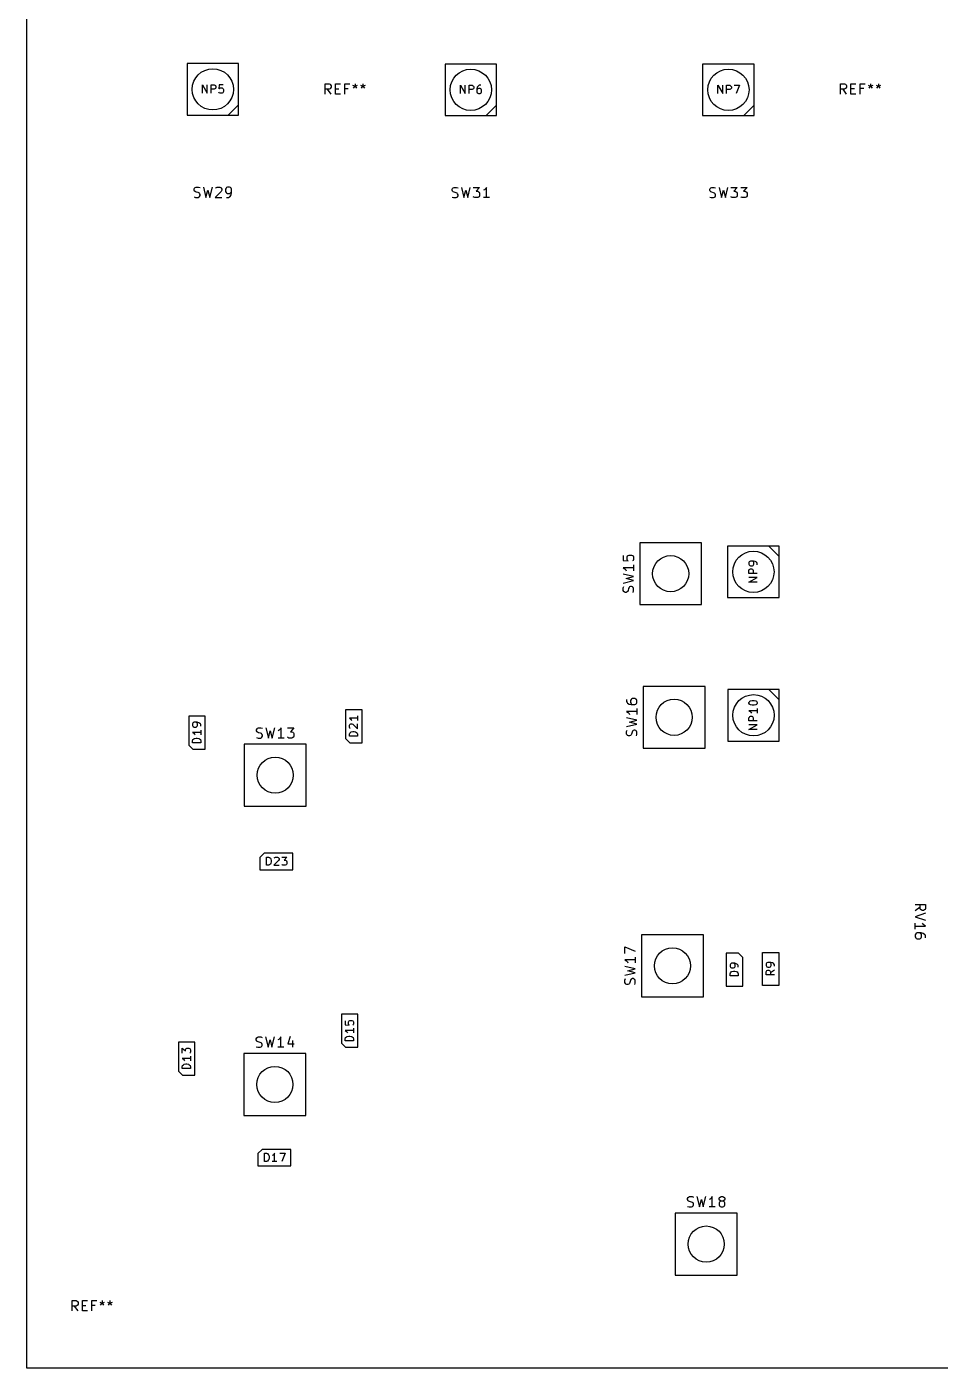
# Model space of a CAD drawing. Extents: x 0 to 360, y 0 to 260.
# Drawn here: x 0 to 88.5, y 0 to 130 of the extents above; entities that cross this region are included whole.
import ezdxf

# ---------------------------------------------------------------- set-up
doc = ezdxf.new("R2010")
doc.units = 0
doc.layers.add('BLACK', color=7, linetype='CONTINUOUS')

msp = doc.modelspace()

# ---------------------------------------------------------------- linework, layer by layer
at = {"layer": 'BLACK', "linetype": 'CONTINUOUS'}
for p, q in [((0, 0), (0, 260)), ((15.53, 126.44), (15.53, 121.44)), ((20.53, 126.44), (15.53, 126.44)), ((20.53, 121.44), (20.53, 126.44)), ((45.535, 126.395), (40.535, 126.395)), ((40.535, 126.395), (40.535, 121.395)), ((45.535, 121.395), (45.535, 126.395)), ((70.505, 126.395), (65.505, 126.395)), ((65.505, 126.395), (65.505, 121.395)), ((70.505, 121.395), (70.505, 126.395)), ((17.0205, 123.578), (17.0205, 124.378)), ((17.0205, 124.378), (17.4776, 123.578)), ((17.4776, 123.578), (17.4776, 124.378)), ((17.8586, 123.578), (17.8586, 124.378)), ((17.8586, 124.378), (18.1633, 124.378)), ((18.1633, 123.959), (17.8586, 123.959)), ((18.1633, 124.378), (18.2395, 124.34)), ((18.2395, 123.997), (18.1633, 123.959)), ((18.2395, 124.34), (18.2776, 124.302)), ((18.2776, 124.035), (18.2395, 123.997)), ((18.2776, 124.302), (18.3157, 124.226)), ((18.3157, 124.111), (18.2776, 124.035)), ((18.3157, 124.226), (18.3157, 124.111)), ((18.6586, 124.378), (18.6205, 123.997)), ((18.6205, 123.997), (18.6586, 124.035)), ((18.6586, 123.616), (18.6205, 123.654)), ((19.0395, 124.378), (18.6586, 124.378)), ((18.6586, 124.035), (18.7348, 124.073)), ((18.7348, 123.578), (18.6586, 123.616)), ((18.7348, 124.073), (18.9252, 124.073)), ((18.9252, 123.578), (18.7348, 123.578)), ((18.9252, 124.073), (19.0014, 124.035)), ((19.0014, 123.616), (18.9252, 123.578)), ((19.0014, 124.035), (19.0395, 123.997)), ((19.0395, 123.654), (19.0014, 123.616)), ((19.0395, 123.997), (19.0776, 123.921)), ((19.0776, 123.73), (19.0395, 123.654)), ((19.0776, 123.921), (19.0776, 123.73)), ((28.9152, 123.478), (28.9152, 124.478)), ((28.9152, 124.478), (29.2962, 124.478)), ((29.2962, 123.954), (28.9152, 123.954)), ((29.4867, 123.478), (29.1533, 123.954)), ((29.2962, 124.478), (29.3914, 124.43)), ((29.3914, 124.001), (29.2962, 123.954)), ((29.3914, 124.43), (29.439, 124.382)), ((29.439, 124.049), (29.3914, 124.001)), ((29.439, 124.382), (29.4867, 124.287)), ((29.4867, 124.144), (29.439, 124.049)), ((29.4867, 124.287), (29.4867, 124.144)), ((29.9152, 123.478), (29.9152, 124.478)), ((29.9152, 124.478), (30.3914, 124.478)), ((29.9152, 124.001), (30.2486, 124.001)), ((30.82, 123.478), (30.82, 124.478)), ((30.82, 124.478), (31.2962, 124.478)), ((31.1533, 124.001), (30.82, 124.001)), ((31.5819, 124.335), (31.82, 124.24)), ((31.6771, 124.049), (31.82, 124.24)), ((31.82, 124.478), (31.82, 124.24)), ((31.82, 124.24), (32.0581, 124.335)), ((31.82, 124.24), (31.9629, 124.049)), ((32.3438, 124.335), (32.5819, 124.24)), ((32.439, 124.049), (32.5819, 124.24)), ((32.5819, 124.478), (32.5819, 124.24)), ((32.5819, 124.24), (32.82, 124.335)), ((32.5819, 124.24), (32.7248, 124.049)), ((42.0255, 123.533), (42.0255, 124.333)), ((42.0255, 124.333), (42.4826, 123.533)), ((42.4826, 123.533), (42.4826, 124.333)), ((42.8636, 123.533), (42.8636, 124.333)), ((42.8636, 124.333), (43.1683, 124.333)), ((43.1683, 123.914), (42.8636, 123.914)), ((43.1683, 124.333), (43.2445, 124.295)), ((43.2445, 123.952), (43.1683, 123.914)), ((43.2445, 124.295), (43.2826, 124.257)), ((43.2826, 123.99), (43.2445, 123.952)), ((43.2826, 124.257), (43.3207, 124.181)), ((43.3207, 124.067), (43.2826, 123.99)), ((43.3207, 124.181), (43.3207, 124.067)), ((43.6636, 124.143), (43.6255, 123.99)), ((43.6255, 123.99), (43.6255, 123.686)), ((43.6636, 123.952), (43.6255, 123.876)), ((43.6255, 123.686), (43.6636, 123.609)), ((43.7398, 124.257), (43.6636, 124.143)), ((43.7017, 123.99), (43.6636, 123.952)), ((43.6636, 123.609), (43.7017, 123.571)), ((43.7779, 124.028), (43.7017, 123.99)), ((43.7017, 123.571), (43.7779, 123.533)), ((43.7779, 124.295), (43.7398, 124.257)), ((43.854, 124.333), (43.7779, 124.295)), ((43.9302, 124.028), (43.7779, 124.028)), ((43.7779, 123.533), (43.9302, 123.533)), ((44.0064, 124.333), (43.854, 124.333)), ((44.0064, 123.99), (43.9302, 124.028)), ((43.9302, 123.533), (44.0064, 123.571)), ((44.0445, 123.952), (44.0064, 123.99)), ((44.0064, 123.571), (44.0445, 123.609)), ((44.0826, 123.876), (44.0445, 123.952)), ((44.0445, 123.609), (44.0826, 123.686)), ((44.0826, 123.686), (44.0826, 123.876)), ((66.9955, 123.533), (66.9955, 124.333)), ((66.9955, 124.333), (67.4526, 123.533)), ((67.4526, 123.533), (67.4526, 124.333)), ((67.8336, 123.533), (67.8336, 124.333)), ((67.8336, 124.333), (68.1383, 124.333)), ((68.1383, 123.914), (67.8336, 123.914)), ((68.1383, 124.333), (68.2145, 124.295)), ((68.2145, 123.952), (68.1383, 123.914)), ((68.2145, 124.295), (68.2526, 124.257)), ((68.2526, 123.99), (68.2145, 123.952)), ((68.2526, 124.257), (68.2907, 124.181)), ((68.2907, 124.067), (68.2526, 123.99)), ((68.2907, 124.181), (68.2907, 124.067)), ((68.5574, 124.333), (69.0907, 124.333)), ((69.0907, 124.333), (68.7479, 123.533)), ((78.8852, 123.488), (78.8852, 124.488)), ((78.8852, 124.488), (79.2662, 124.488)), ((79.2662, 123.964), (78.8852, 123.964)), ((79.4567, 123.488), (79.1233, 123.964)), ((79.2662, 124.488), (79.3614, 124.44)), ((79.3614, 124.011), (79.2662, 123.964)), ((79.3614, 124.44), (79.409, 124.392)), ((79.409, 124.059), (79.3614, 124.011)), ((79.409, 124.392), (79.4567, 124.297)), ((79.4567, 124.154), (79.409, 124.059)), ((79.4567, 124.297), (79.4567, 124.154)), ((79.8852, 123.488), (79.8852, 124.488)), ((79.8852, 124.488), (80.3614, 124.488)), ((79.8852, 124.011), (80.2186, 124.011)), ((80.79, 123.488), (80.79, 124.488)), ((80.79, 124.488), (81.2662, 124.488)), ((81.1233, 124.011), (80.79, 124.011)), ((81.5519, 124.345), (81.79, 124.25)), ((81.6471, 124.059), (81.79, 124.25)), ((81.79, 124.488), (81.79, 124.25)), ((81.79, 124.25), (82.0281, 124.345)), ((81.79, 124.25), (81.9329, 124.059)), ((82.3138, 124.345), (82.5519, 124.25)), ((82.409, 124.059), (82.5519, 124.25)), ((82.5519, 124.488), (82.5519, 124.25)), ((82.5519, 124.25), (82.79, 124.345)), ((82.5519, 124.25), (82.6948, 124.059)), ((20.53, 122.44), (19.53, 121.44)), ((30.3914, 123.478), (29.9152, 123.478)), ((45.535, 122.395), (44.535, 121.395)), ((70.505, 122.395), (69.505, 121.395)), ((80.3614, 123.488), (79.8852, 123.488)), ((15.53, 121.44), (20.53, 121.44)), ((40.535, 121.395), (45.535, 121.395)), ((65.505, 121.395), (70.505, 121.395)), ((16.2681, 114.372), (16.3157, 114.42)), ((16.3157, 114.42), (16.411, 114.468)), ((16.411, 114.468), (16.649, 114.468)), ((16.649, 114.468), (16.7919, 114.42)), ((17.1252, 114.468), (17.3633, 113.468)), ((17.7443, 113.468), (17.9824, 114.468)), ((18.3157, 114.372), (18.3633, 114.42)), ((18.3633, 114.42), (18.4586, 114.468)), ((18.4586, 114.468), (18.6967, 114.468)), ((18.6967, 114.468), (18.7919, 114.42)), ((18.7919, 114.42), (18.8395, 114.372)), ((19.3633, 114.42), (19.3157, 114.372)), ((19.4586, 114.468), (19.3633, 114.42)), ((19.649, 114.468), (19.4586, 114.468)), ((19.7443, 114.42), (19.649, 114.468)), ((19.7919, 114.372), (19.7443, 114.42)), ((41.3207, 114.395), (41.416, 114.443)), ((41.416, 114.443), (41.654, 114.443)), ((41.654, 114.443), (41.7969, 114.395)), ((42.1302, 114.443), (42.3683, 113.443)), ((42.7493, 113.443), (42.9874, 114.443)), ((43.2731, 114.443), (43.8921, 114.443)), ((43.8921, 114.443), (43.5588, 114.062)), ((44.5588, 114.443), (44.4636, 114.3)), ((44.5588, 113.443), (44.5588, 114.443)), ((66.2907, 114.395), (66.386, 114.443)), ((66.386, 114.443), (66.624, 114.443)), ((66.624, 114.443), (66.7669, 114.395)), ((67.1002, 114.443), (67.3383, 113.443)), ((67.7193, 113.443), (67.9574, 114.443)), ((68.2431, 114.443), (68.8621, 114.443)), ((68.8621, 114.443), (68.5288, 114.062)), ((69.1955, 114.443), (69.8145, 114.443)), ((69.8145, 114.443), (69.4812, 114.062)), ((16.2205, 114.277), (16.2681, 114.372)), ((16.2205, 114.182), (16.2205, 114.277)), ((16.2681, 114.087), (16.2205, 114.182)), ((16.2205, 113.515), (16.3633, 113.468)), ((16.3157, 114.039), (16.2681, 114.087)), ((16.411, 113.991), (16.3157, 114.039)), ((16.3633, 113.468), (16.6014, 113.468)), ((16.6014, 113.944), (16.411, 113.991)), ((16.6967, 113.896), (16.6014, 113.944)), ((16.6014, 113.468), (16.6967, 113.515)), ((16.7443, 113.849), (16.6967, 113.896)), ((16.6967, 113.515), (16.7443, 113.563)), ((16.7919, 113.753), (16.7443, 113.849)), ((16.7443, 113.563), (16.7919, 113.658)), ((16.7919, 113.658), (16.7919, 113.753)), ((17.3633, 113.468), (17.5538, 114.182)), ((17.5538, 114.182), (17.7443, 113.468)), ((18.8395, 114.039), (18.2681, 113.468)), ((18.2681, 113.468), (18.8871, 113.468)), ((18.8395, 114.372), (18.8871, 114.277)), ((18.8871, 114.182), (18.8395, 114.039)), ((18.8871, 114.277), (18.8871, 114.182)), ((19.3157, 114.372), (19.2681, 114.277)), ((19.2681, 114.277), (19.2681, 114.039)), ((19.2681, 114.039), (19.3157, 113.944)), ((19.3157, 113.944), (19.3633, 113.896)), ((19.3633, 113.896), (19.4586, 113.849)), ((19.3633, 113.468), (19.5538, 113.468)), ((19.4586, 113.849), (19.649, 113.849)), ((19.5538, 113.468), (19.649, 113.515)), ((19.649, 113.849), (19.7443, 113.896)), ((19.649, 113.515), (19.6967, 113.563)), ((19.6967, 113.563), (19.7919, 113.706)), ((19.7443, 113.896), (19.7919, 113.944)), ((19.8395, 114.277), (19.7919, 114.372)), ((19.7919, 113.944), (19.8395, 114.039)), ((19.7919, 113.706), (19.8395, 113.896)), ((19.8395, 113.896), (19.8395, 114.277)), ((41.2255, 114.252), (41.2731, 114.347)), ((41.2255, 114.157), (41.2255, 114.252)), ((41.2731, 114.062), (41.2255, 114.157)), ((41.2255, 113.49), (41.3683, 113.443)), ((41.2731, 114.347), (41.3207, 114.395)), ((41.3207, 114.014), (41.2731, 114.062)), ((41.416, 113.967), (41.3207, 114.014)), ((41.3683, 113.443), (41.6064, 113.443)), ((41.6064, 113.919), (41.416, 113.967)), ((41.7017, 113.871), (41.6064, 113.919)), ((41.6064, 113.443), (41.7017, 113.49)), ((41.7493, 113.824), (41.7017, 113.871)), ((41.7017, 113.49), (41.7493, 113.538)), ((41.7969, 113.728), (41.7493, 113.824)), ((41.7493, 113.538), (41.7969, 113.633)), ((41.7969, 113.633), (41.7969, 113.728)), ((42.3683, 113.443), (42.5588, 114.157)), ((42.5588, 114.157), (42.7493, 113.443)), ((43.3207, 113.49), (43.2731, 113.538)), ((43.416, 113.443), (43.3207, 113.49)), ((43.7017, 113.443), (43.416, 113.443)), ((43.5588, 114.062), (43.7017, 114.062)), ((43.7017, 114.062), (43.7969, 114.014)), ((43.7969, 113.49), (43.7017, 113.443)), ((43.7969, 114.014), (43.8445, 113.967)), ((43.8445, 113.538), (43.7969, 113.49)), ((43.8445, 113.967), (43.8921, 113.871)), ((43.8921, 113.633), (43.8445, 113.538)), ((43.8921, 113.871), (43.8921, 113.633)), ((44.3683, 114.205), (44.2731, 114.157)), ((44.8445, 113.443), (44.2731, 113.443)), ((44.4636, 114.3), (44.3683, 114.205)), ((66.1955, 114.252), (66.2431, 114.347)), ((66.1955, 114.157), (66.1955, 114.252)), ((66.2431, 114.062), (66.1955, 114.157)), ((66.1955, 113.49), (66.3383, 113.443)), ((66.2431, 114.347), (66.2907, 114.395)), ((66.2907, 114.014), (66.2431, 114.062)), ((66.386, 113.967), (66.2907, 114.014)), ((66.3383, 113.443), (66.5764, 113.443)), ((66.5764, 113.919), (66.386, 113.967)), ((66.6717, 113.871), (66.5764, 113.919)), ((66.5764, 113.443), (66.6717, 113.49)), ((66.7193, 113.824), (66.6717, 113.871)), ((66.6717, 113.49), (66.7193, 113.538)), ((66.7669, 113.728), (66.7193, 113.824)), ((66.7193, 113.538), (66.7669, 113.633)), ((66.7669, 113.633), (66.7669, 113.728)), ((67.3383, 113.443), (67.5288, 114.157)), ((67.5288, 114.157), (67.7193, 113.443)), ((68.2907, 113.49), (68.2431, 113.538)), ((68.386, 113.443), (68.2907, 113.49)), ((68.6717, 113.443), (68.386, 113.443)), ((68.5288, 114.062), (68.6717, 114.062)), ((68.6717, 114.062), (68.7669, 114.014)), ((68.7669, 113.49), (68.6717, 113.443)), ((68.7669, 114.014), (68.8145, 113.967)), ((68.8145, 113.538), (68.7669, 113.49)), ((68.8145, 113.967), (68.8621, 113.871)), ((68.8621, 113.633), (68.8145, 113.538)), ((68.8621, 113.871), (68.8621, 113.633)), ((69.2431, 113.49), (69.1955, 113.538)), ((69.3383, 113.443), (69.2431, 113.49)), ((69.624, 113.443), (69.3383, 113.443)), ((69.4812, 114.062), (69.624, 114.062)), ((69.624, 114.062), (69.7193, 114.014)), ((69.7193, 113.49), (69.624, 113.443)), ((69.7193, 114.014), (69.7669, 113.967)), ((69.7669, 113.538), (69.7193, 113.49)), ((69.7669, 113.967), (69.8145, 113.871)), ((69.8145, 113.633), (69.7669, 113.538)), ((69.8145, 113.871), (69.8145, 113.633)), ((59.41, 80), (59.41, 74)), ((65.41, 80), (59.41, 80)), ((65.41, 74), (65.41, 80)), ((72.93, 79.68), (67.93, 79.68)), ((67.93, 79.68), (67.93, 74.68)), ((71.93, 79.68), (72.93, 78.68)), ((72.93, 74.68), (72.93, 79.68)), ((57.8124, 78.7619), (57.8124, 78.2857)), ((57.8124, 78.2857), (58.2886, 78.2381)), ((58.1933, 78.619), (58.241, 78.7143)), ((58.1933, 78.381), (58.1933, 78.619)), ((58.241, 78.2857), (58.1933, 78.381)), ((58.241, 78.7143), (58.2886, 78.7619)), ((58.2886, 78.2381), (58.241, 78.2857)), ((58.2886, 78.7619), (58.3838, 78.8095)), ((58.3838, 78.8095), (58.6219, 78.8095)), ((58.6219, 78.8095), (58.7171, 78.7619)), ((58.7171, 78.7619), (58.7648, 78.7143)), ((58.7648, 78.2857), (58.7171, 78.2381)), ((58.7648, 78.7143), (58.8124, 78.619)), ((58.8124, 78.381), (58.7648, 78.2857)), ((58.8124, 78.619), (58.8124, 78.381)), ((70.03, 78.1514), (69.9919, 78.0752)), ((69.9919, 78.0752), (69.9919, 77.9229)), ((70.0681, 78.1895), (70.03, 78.1514)), ((70.1443, 78.2276), (70.0681, 78.1895)), ((70.449, 78.2276), (70.1443, 78.2276)), ((70.411, 78.1895), (70.3348, 78.2276)), ((70.449, 78.1514), (70.411, 78.1895)), ((70.6014, 78.1895), (70.449, 78.2276)), ((70.4871, 78.0752), (70.449, 78.1514)), ((70.4871, 77.9229), (70.4871, 78.0752)), ((70.7157, 78.1133), (70.6014, 78.1895)), ((70.7538, 78.0752), (70.7157, 78.1133)), ((70.7919, 77.999), (70.7538, 78.0752)), ((58.8124, 77.5714), (57.8124, 77.5714)), ((57.8124, 77.5714), (57.9552, 77.4762)), ((58.8124, 76.7143), (57.8124, 76.9524)), ((57.9552, 77.4762), (58.0505, 77.381)), ((58.0505, 77.381), (58.0981, 77.2857)), ((58.0981, 76.5238), (58.8124, 76.7143)), ((58.8124, 77.8571), (58.8124, 77.2857)), ((69.9919, 77.9229), (70.03, 77.8467)), ((69.9919, 77.3133), (70.03, 77.3895)), ((69.9919, 77.0086), (69.9919, 77.3133)), ((70.7919, 77.0086), (69.9919, 77.0086)), ((70.03, 77.8467), (70.0681, 77.8086)), ((70.03, 77.3895), (70.0681, 77.4276)), ((70.0681, 77.8086), (70.1443, 77.7705)), ((70.0681, 77.4276), (70.1443, 77.4657)), ((70.1443, 77.7705), (70.3348, 77.7705)), ((70.1443, 77.4657), (70.2586, 77.4657)), ((70.2586, 77.4657), (70.3348, 77.4276)), ((70.3348, 77.7705), (70.411, 77.8086)), ((70.3348, 77.4276), (70.3729, 77.3895)), ((70.3729, 77.3895), (70.411, 77.3133)), ((70.411, 77.8086), (70.449, 77.8467)), ((70.411, 77.3133), (70.411, 77.0086)), ((70.449, 77.8467), (70.4871, 77.9229)), ((70.7919, 77.8467), (70.7919, 77.999)), ((57.8124, 76.0952), (58.8124, 76.3333)), ((57.8124, 75.619), (57.86, 75.7619)), ((57.8124, 75.381), (57.8124, 75.619)), ((58.8124, 76.3333), (58.0981, 76.5238)), ((58.3362, 75.5714), (58.2886, 75.381)), ((58.3838, 75.6667), (58.3362, 75.5714)), ((58.4314, 75.7143), (58.3838, 75.6667)), ((58.5267, 75.7619), (58.4314, 75.7143)), ((58.6219, 75.7619), (58.5267, 75.7619)), ((58.7171, 75.7143), (58.6219, 75.7619)), ((58.7648, 75.6667), (58.7171, 75.7143)), ((58.8124, 75.5714), (58.7648, 75.6667)), ((58.8124, 75.3333), (58.8124, 75.5714)), ((69.9919, 76.1705), (70.7919, 76.6276)), ((70.7919, 76.6276), (69.9919, 76.6276)), ((70.7919, 76.1705), (69.9919, 76.1705)), ((57.86, 75.2857), (57.8124, 75.381)), ((57.9076, 75.2381), (57.86, 75.2857)), ((58.0029, 75.1905), (57.9076, 75.2381)), ((58.0981, 75.1905), (58.0029, 75.1905)), ((58.1933, 75.2381), (58.0981, 75.1905)), ((58.241, 75.2857), (58.1933, 75.2381)), ((58.2886, 75.381), (58.241, 75.2857)), ((58.7648, 75.1905), (58.8124, 75.3333)), ((67.93, 74.68), (72.93, 74.68)), ((59.41, 74), (65.41, 74)), ((65.74, 66.08), (59.74, 66.08)), ((59.74, 66.08), (59.74, 60.08)), ((65.74, 60.08), (65.74, 66.08)), ((67.94, 65.78), (67.94, 60.78)), ((72.94, 65.78), (67.94, 65.78)), ((71.94, 65.78), (72.94, 64.78)), ((72.94, 60.78), (72.94, 65.78)), ((32.5, 63.8125), (30.9, 63.8125)), ((30.9, 63.8125), (30.9, 61.0125)), ((32.5, 60.6125), (32.5, 63.8125)), ((58.1424, 64.7943), (58.1424, 64.6038)), ((58.1424, 64.6038), (58.19, 64.5086)), ((58.19, 64.5086), (58.2376, 64.461)), ((58.2376, 64.461), (58.3805, 64.3657)), ((58.3805, 64.3657), (58.571, 64.3181)), ((58.571, 64.7943), (58.5233, 64.699)), ((58.5233, 64.699), (58.5233, 64.5086)), ((58.5233, 64.5086), (58.571, 64.4133)), ((58.6186, 64.8419), (58.571, 64.7943)), ((58.571, 64.4133), (58.6186, 64.3657)), ((58.571, 64.3181), (58.9519, 64.3181)), ((58.7138, 64.8895), (58.6186, 64.8419)), ((58.6186, 64.3657), (58.7138, 64.3181)), ((58.9519, 64.8895), (58.7138, 64.8895)), ((59.0471, 64.8419), (58.9519, 64.8895)), ((58.9519, 64.3181), (59.0471, 64.3657)), ((59.0948, 64.7943), (59.0471, 64.8419)), ((59.0471, 64.3657), (59.0948, 64.4133)), ((59.1424, 64.699), (59.0948, 64.7943)), ((59.0948, 64.4133), (59.1424, 64.5086)), ((59.1424, 64.5086), (59.1424, 64.699)), ((59.1424, 63.9371), (59.1424, 63.3657)), ((70.0019, 64.5181), (70.04, 64.5943)), ((70.0019, 64.4419), (70.0019, 64.5181)), ((70.04, 64.3657), (70.0019, 64.4419)), ((70.8019, 63.7181), (70.0019, 63.7181)), ((70.0019, 63.7181), (70.1162, 63.6419)), ((70.04, 64.5943), (70.0781, 64.6324)), ((70.0781, 64.3276), (70.04, 64.3657)), ((70.0781, 64.6324), (70.1543, 64.6705)), ((70.1543, 64.2895), (70.0781, 64.3276)), ((70.1543, 64.6705), (70.3067, 64.7086)), ((70.3067, 64.2514), (70.1543, 64.2895)), ((70.3067, 64.7086), (70.4971, 64.7086)), ((70.4971, 64.2514), (70.3067, 64.2514)), ((70.4971, 64.7086), (70.6495, 64.6705)), ((70.6495, 64.2895), (70.4971, 64.2514)), ((70.6495, 64.6705), (70.7257, 64.6324)), ((70.7257, 64.3276), (70.6495, 64.2895)), ((70.7257, 64.6324), (70.7638, 64.5943)), ((70.7638, 64.3657), (70.7257, 64.3276)), ((70.7638, 64.5943), (70.8019, 64.5181)), ((70.8019, 64.4419), (70.7638, 64.3657)), ((70.8019, 64.5181), (70.8019, 64.4419)), ((70.8019, 63.9467), (70.8019, 63.4895)), ((15.7, 63.1875), (15.7, 60.3875)), ((17.3, 63.1875), (15.7, 63.1875)), ((16.1, 62.5208), (16.0619, 62.4446)), ((16.0619, 62.4446), (16.0619, 62.2923)), ((16.1381, 62.5589), (16.1, 62.5208)), ((16.2143, 62.597), (16.1381, 62.5589)), ((16.519, 62.597), (16.2143, 62.597)), ((16.481, 62.5589), (16.4048, 62.597)), ((16.519, 62.5208), (16.481, 62.5589)), ((16.6714, 62.5589), (16.519, 62.597)), ((16.5571, 62.4446), (16.519, 62.5208)), ((16.5571, 62.2923), (16.5571, 62.4446)), ((16.7857, 62.4827), (16.6714, 62.5589)), ((16.8238, 62.4446), (16.7857, 62.4827)), ((16.8619, 62.3685), (16.8238, 62.4446)), ((17.3, 59.9875), (17.3, 63.1875)), ((32.0619, 62.9935), (31.2619, 62.9935)), ((31.2619, 62.9935), (31.3762, 62.9173)), ((31.3, 62.3839), (31.3381, 62.422)), ((31.3381, 62.422), (31.4143, 62.4601)), ((31.3762, 62.9173), (31.4524, 62.8411)), ((31.4143, 62.4601), (31.4905, 62.4601)), ((31.4524, 62.8411), (31.4905, 62.7649)), ((31.4905, 62.4601), (31.6048, 62.422)), ((31.6048, 62.422), (32.0619, 61.9649)), ((32.0619, 63.222), (32.0619, 62.7649)), ((32.0619, 61.9649), (32.0619, 62.4601)), ((59.1424, 63.6514), (58.1424, 63.6514)), ((58.1424, 63.6514), (58.2852, 63.5562)), ((59.1424, 62.7943), (58.1424, 63.0324)), ((58.1424, 62.1752), (59.1424, 62.4133)), ((58.2852, 63.5562), (58.3805, 63.461)), ((58.3805, 63.461), (58.4281, 63.3657)), ((58.4281, 62.6038), (59.1424, 62.7943)), ((59.1424, 62.4133), (58.4281, 62.6038)), ((70.0019, 63.0324), (70.04, 63.1086)), ((70.0019, 62.7276), (70.0019, 63.0324)), ((70.8019, 62.7276), (70.0019, 62.7276)), ((70.04, 63.1086), (70.0781, 63.1467)), ((70.0781, 63.1467), (70.1543, 63.1848)), ((70.1162, 63.6419), (70.1924, 63.5657)), ((70.1543, 63.1848), (70.2686, 63.1848)), ((70.1924, 63.5657), (70.2305, 63.4895)), ((70.2686, 63.1848), (70.3448, 63.1467)), ((70.3448, 63.1467), (70.3829, 63.1086)), ((70.3829, 63.1086), (70.421, 63.0324)), ((70.421, 63.0324), (70.421, 62.7276)), ((16.0619, 62.2923), (16.1, 62.2161)), ((16.8619, 61.6065), (16.0619, 61.6065)), ((16.0619, 61.6065), (16.1762, 61.5304)), ((16.1, 62.2161), (16.1381, 62.178)), ((16.1381, 62.178), (16.2143, 62.1399)), ((16.1762, 61.5304), (16.2524, 61.4542)), ((16.2143, 62.1399), (16.4048, 62.1399)), ((16.2524, 61.4542), (16.2905, 61.378)), ((16.4048, 62.1399), (16.481, 62.178)), ((16.481, 62.178), (16.519, 62.2161)), ((16.519, 62.2161), (16.5571, 62.2923)), ((16.8619, 62.2161), (16.8619, 62.3685)), ((16.8619, 61.8351), (16.8619, 61.378)), ((22.2705, 61.8771), (22.3181, 61.9724)), ((22.2705, 61.7819), (22.2705, 61.8771)), ((22.3181, 61.6867), (22.2705, 61.7819)), ((22.2705, 61.1152), (22.4133, 61.0676)), ((22.3181, 61.9724), (22.3657, 62.02)), ((22.3657, 61.639), (22.3181, 61.6867)), ((22.3657, 62.02), (22.461, 62.0676)), ((22.461, 61.5914), (22.3657, 61.639)), ((22.461, 62.0676), (22.699, 62.0676)), ((22.6514, 61.5438), (22.461, 61.5914)), ((22.7467, 61.4962), (22.6514, 61.5438)), ((22.6514, 61.0676), (22.7467, 61.1152)), ((22.699, 62.0676), (22.8419, 62.02)), ((22.7943, 61.4486), (22.7467, 61.4962)), ((22.7467, 61.1152), (22.7943, 61.1629)), ((22.8419, 61.3533), (22.7943, 61.4486)), ((22.7943, 61.1629), (22.8419, 61.2581)), ((22.8419, 61.2581), (22.8419, 61.3533)), ((23.1752, 62.0676), (23.4133, 61.0676)), ((23.4133, 61.0676), (23.6038, 61.7819)), ((23.6038, 61.7819), (23.7943, 61.0676)), ((23.7943, 61.0676), (24.0324, 62.0676)), ((24.461, 61.8295), (24.3657, 61.7819)), ((24.5562, 61.9248), (24.461, 61.8295)), ((24.6514, 62.0676), (24.5562, 61.9248)), ((24.6514, 61.0676), (24.6514, 62.0676)), ((25.2705, 62.0676), (25.8895, 62.0676)), ((25.3181, 61.1152), (25.2705, 61.1629)), ((25.4133, 61.0676), (25.3181, 61.1152)), ((25.8895, 62.0676), (25.5562, 61.6867)), ((25.5562, 61.6867), (25.699, 61.6867)), ((25.699, 61.6867), (25.7943, 61.639)), ((25.7943, 61.1152), (25.699, 61.0676)), ((25.7943, 61.639), (25.8419, 61.5914)), ((25.8419, 61.1629), (25.7943, 61.1152)), ((25.8419, 61.5914), (25.8895, 61.4962)), ((25.8895, 61.2581), (25.8419, 61.1629)), ((25.8895, 61.4962), (25.8895, 61.2581)), ((31.2619, 62.3077), (31.3, 62.3839)), ((31.2619, 62.1173), (31.2619, 62.3077)), ((31.3, 62.0411), (31.2619, 62.1173)), ((31.2619, 61.4315), (31.3, 61.5458)), ((31.2619, 61.2411), (31.2619, 61.4315)), ((32.0619, 61.2411), (31.2619, 61.2411)), ((31.3381, 62.003), (31.3, 62.0411)), ((31.3, 61.5458), (31.3762, 61.622)), ((31.3762, 61.622), (31.4524, 61.6601)), ((31.4524, 61.6601), (31.6048, 61.6982)), ((31.6048, 61.6982), (31.719, 61.6982)), ((31.719, 61.6982), (31.8714, 61.6601)), ((31.8714, 61.6601), (31.9476, 61.622)), ((31.9476, 61.622), (32.0238, 61.5458)), ((32.0238, 61.5458), (32.0619, 61.4315)), ((32.0619, 61.4315), (32.0619, 61.2411)), ((58.1424, 61.699), (58.19, 61.8419)), ((58.1424, 61.461), (58.1424, 61.699)), ((58.19, 61.3657), (58.1424, 61.461)), ((58.2376, 61.3181), (58.19, 61.3657)), ((58.3329, 61.2705), (58.2376, 61.3181)), ((58.4281, 61.2705), (58.3329, 61.2705)), ((58.5233, 61.3181), (58.4281, 61.2705)), ((58.571, 61.3657), (58.5233, 61.3181)), ((58.6186, 61.461), (58.571, 61.3657)), ((58.6662, 61.6514), (58.6186, 61.461)), ((58.7138, 61.7467), (58.6662, 61.6514)), ((58.7614, 61.7943), (58.7138, 61.7467)), ((58.8567, 61.8419), (58.7614, 61.7943)), ((58.9519, 61.8419), (58.8567, 61.8419)), ((59.0471, 61.7943), (58.9519, 61.8419)), ((59.0948, 61.7467), (59.0471, 61.7943)), ((59.1424, 61.6514), (59.0948, 61.7467)), ((59.0948, 61.2705), (59.1424, 61.4133)), ((59.1424, 61.4133), (59.1424, 61.6514)), ((70.0019, 61.8895), (70.8019, 62.3467)), ((70.8019, 62.3467), (70.0019, 62.3467)), ((70.8019, 61.8895), (70.0019, 61.8895)), ((15.7, 60.3875), (16.1, 59.9875)), ((16.0619, 60.8065), (16.1, 60.9208)), ((16.0619, 60.6161), (16.0619, 60.8065)), ((16.8619, 60.6161), (16.0619, 60.6161)), ((16.1, 60.9208), (16.1762, 60.997)), ((16.1, 59.9875), (17.3, 59.9875)), ((16.1762, 60.997), (16.2524, 61.0351)), ((16.2524, 61.0351), (16.4048, 61.0732)), ((16.4048, 61.0732), (16.519, 61.0732)), ((16.519, 61.0732), (16.6714, 61.0351)), ((16.6714, 61.0351), (16.7476, 60.997)), ((16.7476, 60.997), (16.8238, 60.9208)), ((16.8238, 60.9208), (16.8619, 60.8065)), ((16.8619, 60.8065), (16.8619, 60.6161)), ((27.08, 60.47), (21.08, 60.47)), ((21.08, 60.47), (21.08, 54.47)), ((22.4133, 61.0676), (22.6514, 61.0676)), ((24.9371, 61.0676), (24.3657, 61.0676)), ((25.699, 61.0676), (25.4133, 61.0676)), ((27.08, 54.47), (27.08, 60.47)), ((30.9, 61.0125), (31.3, 60.6125)), ((31.3, 60.6125), (32.5, 60.6125)), ((59.74, 60.08), (65.74, 60.08)), ((67.94, 60.78), (72.94, 60.78)), ((21.08, 54.47), (27.08, 54.47)), ((23, 49.9), (22.6, 49.5)), ((22.6, 49.5), (22.6, 48.3)), ((25.8, 49.9), (23, 49.9)), ((23.2286, 48.7381), (23.2286, 49.5381)), ((23.2286, 49.5381), (23.419, 49.5381)), ((23.419, 49.5381), (23.5333, 49.5)), ((23.5333, 49.5), (23.6095, 49.4238)), ((23.6095, 49.4238), (23.6476, 49.3476)), ((23.9905, 49.4619), (24.0286, 49.5)), ((24.0286, 49.5), (24.1048, 49.5381)), ((24.1048, 49.5381), (24.2952, 49.5381)), ((24.2952, 49.5381), (24.3714, 49.5)), ((24.3714, 49.5), (24.4095, 49.4619)), ((24.4095, 49.4619), (24.4476, 49.3857)), ((24.7143, 49.5381), (25.2095, 49.5381)), ((25.2095, 49.5381), (24.9429, 49.2333)), ((25.8, 48.3), (25.8, 49.9)), ((22.6, 48.3), (25.8, 48.3)), ((23.419, 48.7381), (23.2286, 48.7381)), ((23.5333, 48.7762), (23.419, 48.7381)), ((23.6095, 48.8524), (23.5333, 48.7762)), ((23.6476, 48.9286), (23.6095, 48.8524)), ((23.6476, 49.3476), (23.6857, 49.1952)), ((23.6857, 49.081), (23.6476, 48.9286)), ((23.6857, 49.1952), (23.6857, 49.081)), ((24.4095, 49.1952), (23.9524, 48.7381)), ((23.9524, 48.7381), (24.4476, 48.7381)), ((24.4476, 49.3095), (24.4095, 49.1952)), ((24.4476, 49.3857), (24.4476, 49.3095)), ((24.7524, 48.7762), (24.7143, 48.8143)), ((24.8286, 48.7381), (24.7524, 48.7762)), ((25.0571, 48.7381), (24.8286, 48.7381)), ((24.9429, 49.2333), (25.0571, 49.2333)), ((25.0571, 49.2333), (25.1333, 49.1952)), ((25.1333, 48.7762), (25.0571, 48.7381)), ((25.1333, 49.1952), (25.1714, 49.1571)), ((25.1714, 48.8143), (25.1333, 48.7762)), ((25.1714, 49.1571), (25.2095, 49.081)), ((25.2095, 48.8905), (25.1714, 48.8143)), ((25.2095, 49.081), (25.2095, 48.8905)), ((86.1176, 44.9429), (87.1176, 44.9429)), ((86.1176, 44.3714), (86.5938, 44.7048)), ((86.5938, 44.5619), (86.5938, 44.9429)), ((86.6414, 44.4667), (86.5938, 44.5619)), ((86.689, 44.419), (86.6414, 44.4667)), ((86.7843, 44.3714), (86.689, 44.419)), ((86.9271, 44.3714), (86.7843, 44.3714)), ((87.0224, 44.419), (86.9271, 44.3714)), ((87.07, 44.4667), (87.0224, 44.419)), ((87.1176, 44.5619), (87.07, 44.4667)), ((87.1176, 44.9429), (87.1176, 44.5619)), ((87.1176, 44.0857), (86.1176, 43.7524)), ((86.1176, 43.7524), (87.1176, 43.419)), ((86.1176, 42.5619), (86.1176, 43.1333)), ((86.8795, 43.0381), (86.8319, 43.1333)), ((86.9748, 42.9429), (86.8795, 43.0381)), ((87.1176, 42.8476), (86.9748, 42.9429)), ((59.58, 41.99), (59.58, 35.99)), ((65.58, 41.99), (59.58, 41.99)), ((65.58, 35.99), (65.58, 41.99)), ((86.1176, 42.8476), (87.1176, 42.8476)), ((86.1652, 42.0857), (86.1176, 41.9905)), ((86.1176, 41.9905), (86.1176, 41.8)), ((86.1176, 41.8), (86.1652, 41.7048)), ((86.2129, 42.1333), (86.1652, 42.0857)), ((86.1652, 41.7048), (86.2129, 41.6571)), ((86.3081, 42.181), (86.2129, 42.1333)), ((86.2129, 41.6571), (86.3081, 41.6095)), ((86.689, 42.181), (86.3081, 42.181)), ((86.3081, 41.6095), (86.5462, 41.6095)), ((86.6414, 42.1333), (86.5462, 42.181)), ((86.5462, 41.6095), (86.6414, 41.6571)), ((86.689, 42.0857), (86.6414, 42.1333)), ((86.6414, 41.6571), (86.689, 41.7048)), ((86.8795, 42.1333), (86.689, 42.181)), ((86.7367, 41.9905), (86.689, 42.0857)), ((86.689, 41.7048), (86.7367, 41.8)), ((86.7367, 41.8), (86.7367, 41.9905)), ((87.0224, 42.0381), (86.8795, 42.1333)), ((87.07, 41.9905), (87.0224, 42.0381)), ((87.1176, 41.8952), (87.07, 41.9905)), ((87.1176, 41.7048), (87.1176, 41.8952)), ((57.9824, 40.1805), (57.9824, 40.8471)), ((57.9824, 40.8471), (58.9824, 40.4186)), ((58.9824, 39.5614), (57.9824, 39.5614)), ((57.9824, 39.5614), (58.1252, 39.4662)), ((58.1252, 39.4662), (58.2205, 39.371)), ((58.2205, 39.371), (58.2681, 39.2757)), ((58.9824, 39.8471), (58.9824, 39.2757)), ((69, 40.2125), (67.8, 40.2125)), ((67.8, 40.2125), (67.8, 37.0125)), ((68.2, 39.1649), (68.1619, 39.0887)), ((68.1619, 39.0887), (68.1619, 38.9363)), ((68.2381, 39.203), (68.2, 39.1649)), ((68.3143, 39.2411), (68.2381, 39.203)), ((68.619, 39.2411), (68.3143, 39.2411)), ((68.581, 39.203), (68.5048, 39.2411)), ((68.619, 39.1649), (68.581, 39.203)), ((68.7714, 39.203), (68.619, 39.2411)), ((68.6571, 39.0887), (68.619, 39.1649)), ((68.6571, 38.9363), (68.6571, 39.0887)), ((68.8857, 39.1268), (68.7714, 39.203)), ((68.9238, 39.0887), (68.8857, 39.1268)), ((68.9619, 39.0125), (68.9238, 39.0887)), ((68.9619, 38.8601), (68.9619, 39.0125)), ((69.4, 39.8125), (69, 40.2125)), ((69.4, 37.0125), (69.4, 39.8125)), ((71.3, 40.3), (72.9, 40.3)), ((71.3, 37.1), (71.3, 40.3)), ((71.7, 39.2524), (71.6619, 39.1762)), ((71.6619, 39.1762), (71.6619, 39.0238)), ((71.6619, 39.0238), (71.7, 38.9476)), ((71.7381, 39.2905), (71.7, 39.2524)), ((71.8143, 39.3286), (71.7381, 39.2905)), ((72.119, 39.3286), (71.8143, 39.3286)), ((72.081, 39.2905), (72.0048, 39.3286)), ((72.119, 39.2524), (72.081, 39.2905)), ((72.2714, 39.2905), (72.119, 39.3286)), ((72.1571, 39.1762), (72.119, 39.2524)), ((72.119, 38.9476), (72.1571, 39.0238)), ((72.1571, 39.0238), (72.1571, 39.1762)), ((72.3857, 39.2143), (72.2714, 39.2905)), ((72.4238, 39.1762), (72.3857, 39.2143)), ((72.4619, 39.1), (72.4238, 39.1762)), ((72.4619, 38.9476), (72.4619, 39.1)), ((72.9, 40.3), (72.9, 37.1)), ((58.9824, 38.7043), (57.9824, 38.9424)), ((57.9824, 38.0852), (58.9824, 38.3233)), ((57.9824, 37.609), (58.03, 37.7519)), ((58.2681, 38.5138), (58.9824, 38.7043)), ((58.9824, 38.3233), (58.2681, 38.5138)), ((58.6014, 37.7043), (58.5538, 37.6567)), ((58.6967, 37.7519), (58.6014, 37.7043)), ((58.7919, 37.7519), (58.6967, 37.7519)), ((58.8871, 37.7043), (58.7919, 37.7519)), ((58.9348, 37.6567), (58.8871, 37.7043)), ((68.1619, 38.9363), (68.2, 38.8601)), ((68.1619, 38.2125), (68.2, 38.3268)), ((68.1619, 38.022), (68.1619, 38.2125)), ((68.9619, 38.022), (68.1619, 38.022)), ((68.2, 38.8601), (68.2381, 38.822)), ((68.2, 38.3268), (68.2762, 38.403)), ((68.2381, 38.822), (68.3143, 38.7839)), ((68.2762, 38.403), (68.3524, 38.4411)), ((68.3143, 38.7839), (68.5048, 38.7839)), ((68.3524, 38.4411), (68.5048, 38.4792)), ((68.5048, 38.7839), (68.581, 38.822)), ((68.5048, 38.4792), (68.619, 38.4792)), ((68.581, 38.822), (68.619, 38.8601)), ((68.619, 38.8601), (68.6571, 38.9363)), ((68.619, 38.4792), (68.7714, 38.4411)), ((68.7714, 38.4411), (68.8476, 38.403)), ((68.8476, 38.403), (68.9238, 38.3268)), ((68.9238, 38.3268), (68.9619, 38.2125)), ((68.9619, 38.2125), (68.9619, 38.022)), ((71.6619, 38.4143), (71.7, 38.4905)), ((71.6619, 38.1095), (71.6619, 38.4143)), ((72.4619, 38.1095), (71.6619, 38.1095)), ((71.7, 38.9476), (71.7381, 38.9095)), ((71.7, 38.4905), (71.7381, 38.5286)), ((71.7381, 38.9095), (71.8143, 38.8714)), ((71.7381, 38.5286), (71.8143, 38.5667)), ((71.8143, 38.8714), (72.0048, 38.8714)), ((71.8143, 38.5667), (71.9286, 38.5667)), ((71.9286, 38.5667), (72.0048, 38.5286)), ((72.0048, 38.8714), (72.081, 38.9095)), ((72.0048, 38.5286), (72.0429, 38.4905)), ((72.0429, 38.4905), (72.081, 38.4143)), ((72.081, 38.9095), (72.119, 38.9476)), ((72.4619, 38.5667), (72.081, 38.3)), ((72.081, 38.4143), (72.081, 38.1095)), ((57.9824, 37.371), (57.9824, 37.609)), ((58.03, 37.2757), (57.9824, 37.371)), ((58.0776, 37.2281), (58.03, 37.2757)), ((58.1729, 37.1805), (58.0776, 37.2281)), ((58.2681, 37.1805), (58.1729, 37.1805)), ((58.3633, 37.2281), (58.2681, 37.1805)), ((58.411, 37.2757), (58.3633, 37.2281)), ((58.4586, 37.371), (58.411, 37.2757)), ((58.5062, 37.5614), (58.4586, 37.371)), ((58.5538, 37.6567), (58.5062, 37.5614)), ((58.9824, 37.5614), (58.9348, 37.6567)), ((58.9348, 37.1805), (58.9824, 37.3233)), ((58.9824, 37.3233), (58.9824, 37.5614)), ((67.8, 37.0125), (69.4, 37.0125)), ((72.9, 37.1), (71.3, 37.1)), ((59.58, 35.99), (65.58, 35.99)), ((32.1, 34.3), (30.5, 34.3)), ((30.5, 34.3), (30.5, 31.5)), ((32.1, 31.1), (32.1, 34.3)), ((30.8619, 33.6714), (30.8619, 33.2905)), ((30.8619, 33.2905), (31.2429, 33.2524)), ((31.6619, 32.719), (30.8619, 32.719)), ((30.8619, 32.719), (30.9762, 32.6429)), ((30.9762, 32.6429), (31.0524, 32.5667)), ((31.0524, 32.5667), (31.0905, 32.4905)), ((31.1667, 33.5571), (31.2048, 33.6333)), ((31.1667, 33.3667), (31.1667, 33.5571)), ((31.2048, 33.2905), (31.1667, 33.3667)), ((31.2048, 33.6333), (31.2429, 33.6714)), ((31.2429, 33.2524), (31.2048, 33.2905)), ((31.2429, 33.6714), (31.319, 33.7095)), ((31.319, 33.7095), (31.5095, 33.7095)), ((31.5095, 33.7095), (31.5857, 33.6714)), ((31.5857, 33.6714), (31.6238, 33.6333)), ((31.6238, 33.2905), (31.5857, 33.2524)), ((31.6238, 33.6333), (31.6619, 33.5571)), ((31.6619, 33.3667), (31.6238, 33.2905)), ((31.6619, 33.5571), (31.6619, 33.3667)), ((31.6619, 32.9476), (31.6619, 32.4905)), ((16.3, 31.6), (14.7, 31.6)), ((14.7, 31.6), (14.7, 28.8)), ((16.3, 28.4), (16.3, 31.6)), ((22.2405, 31.9071), (22.2881, 32.0024)), ((22.2405, 31.8119), (22.2405, 31.9071)), ((22.2881, 31.7167), (22.2405, 31.8119)), ((22.2881, 32.0024), (22.3357, 32.05)), ((22.3357, 31.669), (22.2881, 31.7167)), ((22.3357, 32.05), (22.431, 32.0976)), ((22.431, 31.6214), (22.3357, 31.669)), ((22.431, 32.0976), (22.669, 32.0976)), ((22.6214, 31.5738), (22.431, 31.6214)), ((22.7167, 31.5262), (22.6214, 31.5738)), ((22.669, 32.0976), (22.8119, 32.05)), ((22.7643, 31.4786), (22.7167, 31.5262)), ((22.8119, 31.3833), (22.7643, 31.4786)), ((22.7643, 31.1929), (22.8119, 31.2881)), ((22.8119, 31.2881), (22.8119, 31.3833)), ((23.1452, 32.0976), (23.3833, 31.0976)), ((23.3833, 31.0976), (23.5738, 31.8119)), ((23.5738, 31.8119), (23.7643, 31.0976)), ((23.7643, 31.0976), (24.0024, 32.0976)), ((24.431, 31.8595), (24.3357, 31.8119)), ((24.5262, 31.9548), (24.431, 31.8595)), ((24.6214, 32.0976), (24.5262, 31.9548)), ((24.6214, 31.0976), (24.6214, 32.0976)), ((25.5262, 32.1452), (25.2881, 31.431)), ((25.2881, 31.431), (25.9071, 31.431)), ((25.7643, 31.7643), (25.7643, 31.0976)), ((30.5, 31.5), (30.9, 31.1)), ((30.8619, 31.919), (30.9, 32.0333)), ((30.8619, 31.7286), (30.8619, 31.919)), ((31.6619, 31.7286), (30.8619, 31.7286)), ((30.9, 32.0333), (30.9762, 32.1095)), ((30.9762, 32.1095), (31.0524, 32.1476)), ((31.0524, 32.1476), (31.2048, 32.1857)), ((31.2048, 32.1857), (31.319, 32.1857)), ((31.319, 32.1857), (31.4714, 32.1476)), ((31.4714, 32.1476), (31.5476, 32.1095)), ((31.5476, 32.1095), (31.6238, 32.0333)), ((31.6238, 32.0333), (31.6619, 31.919)), ((31.6619, 31.919), (31.6619, 31.7286)), ((15.0619, 30.5143), (15.0619, 31.0095)), ((15.0619, 31.0095), (15.3667, 30.7429)), ((15.8619, 30.019), (15.0619, 30.019)), ((15.0619, 30.019), (15.1762, 29.9429)), ((15.1762, 29.9429), (15.2524, 29.8667)), ((15.3667, 30.8571), (15.4048, 30.9333)), ((15.3667, 30.7429), (15.3667, 30.8571)), ((15.4048, 30.9333), (15.4429, 30.9714)), ((15.4429, 30.9714), (15.519, 31.0095)), ((15.519, 31.0095), (15.7095, 31.0095)), ((15.7095, 31.0095), (15.7857, 30.9714)), ((15.7857, 30.9714), (15.8238, 30.9333)), ((15.8238, 30.5524), (15.7857, 30.5143)), ((15.8238, 30.9333), (15.8619, 30.8571)), ((15.8619, 30.6286), (15.8238, 30.5524)), ((15.8619, 30.8571), (15.8619, 30.6286)), ((15.8619, 30.2476), (15.8619, 29.7905)), ((27.05, 30.5), (21.05, 30.5)), ((21.05, 30.5), (21.05, 24.5)), ((22.2405, 31.1452), (22.3833, 31.0976)), ((22.3833, 31.0976), (22.6214, 31.0976)), ((22.6214, 31.0976), (22.7167, 31.1452)), ((22.7167, 31.1452), (22.7643, 31.1929)), ((24.9071, 31.0976), (24.3357, 31.0976)), ((27.05, 24.5), (27.05, 30.5)), ((30.9, 31.1), (32.1, 31.1)), ((14.7, 28.8), (15.1, 28.4)), ((15.0619, 29.219), (15.1, 29.3333)), ((15.0619, 29.0286), (15.0619, 29.219)), ((15.8619, 29.0286), (15.0619, 29.0286)), ((15.1, 29.3333), (15.1762, 29.4095)), ((15.1762, 29.4095), (15.2524, 29.4476)), ((15.2524, 29.8667), (15.2905, 29.7905)), ((15.2524, 29.4476), (15.4048, 29.4857)), ((15.4048, 29.4857), (15.519, 29.4857)), ((15.519, 29.4857), (15.6714, 29.4476)), ((15.6714, 29.4476), (15.7476, 29.4095)), ((15.7476, 29.4095), (15.8238, 29.3333)), ((15.8238, 29.3333), (15.8619, 29.219)), ((15.8619, 29.219), (15.8619, 29.0286)), ((15.1, 28.4), (16.3, 28.4)), ((21.05, 24.5), (27.05, 24.5)), ((22.8, 21.2), (22.4, 20.8)), ((22.4, 20.8), (22.4, 19.6)), ((25.6, 21.2), (22.8, 21.2)), ((23.0286, 20.0381), (23.0286, 20.8381)), ((23.0286, 20.8381), (23.219, 20.8381)), ((23.219, 20.8381), (23.3333, 20.8)), ((23.3333, 20.8), (23.4095, 20.7238)), ((24.019, 20.8381), (23.9429, 20.7238)), ((24.019, 20.0381), (24.019, 20.8381)), ((24.5143, 20.8381), (25.0476, 20.8381)), ((25.0476, 20.8381), (24.7048, 20.0381)), ((25.6, 19.6), (25.6, 21.2)), ((22.4, 19.6), (25.6, 19.6)), ((23.219, 20.0381), (23.0286, 20.0381)), ((23.3333, 20.0762), (23.219, 20.0381)), ((23.4095, 20.1524), (23.3333, 20.0762)), ((23.4095, 20.7238), (23.4476, 20.6476)), ((23.4476, 20.2286), (23.4095, 20.1524)), ((23.4476, 20.6476), (23.4857, 20.4952)), ((23.4857, 20.381), (23.4476, 20.2286)), ((23.4857, 20.4952), (23.4857, 20.381)), ((23.8667, 20.6476), (23.7905, 20.6095)), ((24.2476, 20.0381), (23.7905, 20.0381)), ((23.9429, 20.7238), (23.8667, 20.6476)), ((64.0505, 16.4371), (64.0981, 16.5324)), ((64.0505, 16.3419), (64.0505, 16.4371)), ((64.0981, 16.2467), (64.0505, 16.3419)), ((64.0505, 15.6752), (64.1933, 15.6276)), ((64.0981, 16.5324), (64.1457, 16.58)), ((64.1457, 16.199), (64.0981, 16.2467)), ((64.1457, 16.58), (64.241, 16.6276)), ((64.241, 16.1514), (64.1457, 16.199)), ((64.1933, 15.6276), (64.4314, 15.6276)), ((64.241, 16.6276), (64.479, 16.6276)), ((64.4314, 16.1038), (64.241, 16.1514)), ((64.5267, 16.0562), (64.4314, 16.1038)), ((64.4314, 15.6276), (64.5267, 15.6752)), ((64.479, 16.6276), (64.6219, 16.58)), ((64.5743, 16.0086), (64.5267, 16.0562)), ((64.5267, 15.6752), (64.5743, 15.7229)), ((64.6219, 15.9133), (64.5743, 16.0086)), ((64.5743, 15.7229), (64.6219, 15.8181)), ((64.6219, 15.8181), (64.6219, 15.9133)), ((64.9552, 16.6276), (65.1933, 15.6276)), ((65.1933, 15.6276), (65.3838, 16.3419)), ((65.3838, 16.3419), (65.5743, 15.6276)), ((65.5743, 15.6276), (65.8124, 16.6276)), ((66.241, 16.3895), (66.1457, 16.3419)), ((66.7171, 15.6276), (66.1457, 15.6276)), ((66.3362, 16.4848), (66.241, 16.3895)), ((66.4314, 16.6276), (66.3362, 16.4848)), ((66.4314, 15.6276), (66.4314, 16.6276)), ((67.0981, 16.4371), (67.1457, 16.5324)), ((67.0981, 16.3895), (67.0981, 16.4371)), ((67.1457, 16.2943), (67.0981, 16.3895)), ((67.1457, 16.1038), (67.0981, 16.0086)), ((67.0981, 16.0086), (67.0981, 15.8181)), ((67.0981, 15.8181), (67.1457, 15.7229)), ((67.1457, 16.5324), (67.1933, 16.58)), ((67.1933, 16.2467), (67.1457, 16.2943)), ((67.1933, 16.1514), (67.1457, 16.1038)), ((67.1457, 15.7229), (67.1933, 15.6752)), ((67.1933, 16.58), (67.2886, 16.6276)), ((67.2886, 16.199), (67.1933, 16.2467)), ((67.2886, 16.199), (67.1933, 16.1514)), ((67.1933, 15.6752), (67.2886, 15.6276)), ((67.2886, 16.6276), (67.479, 16.6276)), ((67.479, 16.199), (67.2886, 16.199)), ((67.2886, 15.6276), (67.479, 15.6276)), ((67.479, 16.6276), (67.5743, 16.58)), ((67.5743, 16.2467), (67.479, 16.199)), ((67.5743, 16.1514), (67.479, 16.199)), ((67.479, 15.6276), (67.5743, 15.6752)), ((67.5743, 16.58), (67.6219, 16.5324)), ((67.6219, 16.2943), (67.5743, 16.2467)), ((67.6219, 16.1038), (67.5743, 16.1514)), ((67.5743, 15.6752), (67.6219, 15.7229)), ((67.6219, 16.5324), (67.6695, 16.4371)), ((67.6695, 16.3895), (67.6219, 16.2943)), ((67.6695, 16.0086), (67.6219, 16.1038)), ((67.6219, 15.7229), (67.6695, 15.8181)), ((67.6695, 16.4371), (67.6695, 16.3895)), ((67.6695, 15.8181), (67.6695, 16.0086)), ((62.86, 15.03), (62.86, 9.03)), ((68.86, 15.03), (62.86, 15.03)), ((68.86, 9.03), (68.86, 15.03)), ((62.86, 9.03), (68.86, 9.03)), ((4.3952, 5.5476), (4.3952, 6.5476)), ((4.3952, 6.5476), (4.7762, 6.5476)), ((4.7762, 6.5476), (4.8714, 6.5)), ((4.8714, 6.5), (4.9191, 6.4524)), ((5.3952, 5.5476), (5.3952, 6.5476)), ((5.3952, 6.5476), (5.8714, 6.5476)), ((6.3, 5.5476), (6.3, 6.5476)), ((6.3, 6.5476), (6.7762, 6.5476)), ((7.3, 6.5476), (7.3, 6.3095)), ((8.0619, 6.5476), (8.0619, 6.3095)), ((4.7762, 6.0238), (4.3952, 6.0238)), ((4.9667, 5.5476), (4.6333, 6.0238)), ((4.8714, 6.0714), (4.7762, 6.0238)), ((4.9191, 6.119), (4.8714, 6.0714)), ((4.9191, 6.4524), (4.9667, 6.3571)), ((4.9667, 6.2143), (4.9191, 6.119)), ((4.9667, 6.3571), (4.9667, 6.2143)), ((5.3952, 6.0714), (5.7286, 6.0714)), ((5.8714, 5.5476), (5.3952, 5.5476)), ((6.6333, 6.0714), (6.3, 6.0714)), ((7.0619, 6.4048), (7.3, 6.3095)), ((7.1571, 6.119), (7.3, 6.3095)), ((7.3, 6.3095), (7.5381, 6.4048)), ((7.3, 6.3095), (7.4429, 6.119)), ((7.8238, 6.4048), (8.0619, 6.3095)), ((7.9191, 6.119), (8.0619, 6.3095)), ((8.0619, 6.3095), (8.3, 6.4048)), ((8.0619, 6.3095), (8.2048, 6.119)), ((360, 0), (0, 0))]:
    msp.add_line(p, q, dxfattribs=at)
at = {"layer": 'BLACK'}
for centre, radius in [((18.03, 123.94), 2), ((43.035, 123.895), 2), ((68.005, 123.895), 2), ((62.41, 77), 1.7507), ((70.43, 77.18), 2), ((70.44, 63.28), 2), ((62.74, 63.08), 1.7507), ((24.08, 57.47), 1.7507), ((62.58, 38.99), 1.7507), ((24.05, 27.5), 1.7507), ((65.86, 12.03), 1.7507)]:
    msp.add_circle(centre, radius, dxfattribs=at)

doc.saveas('drawing.dxf')
